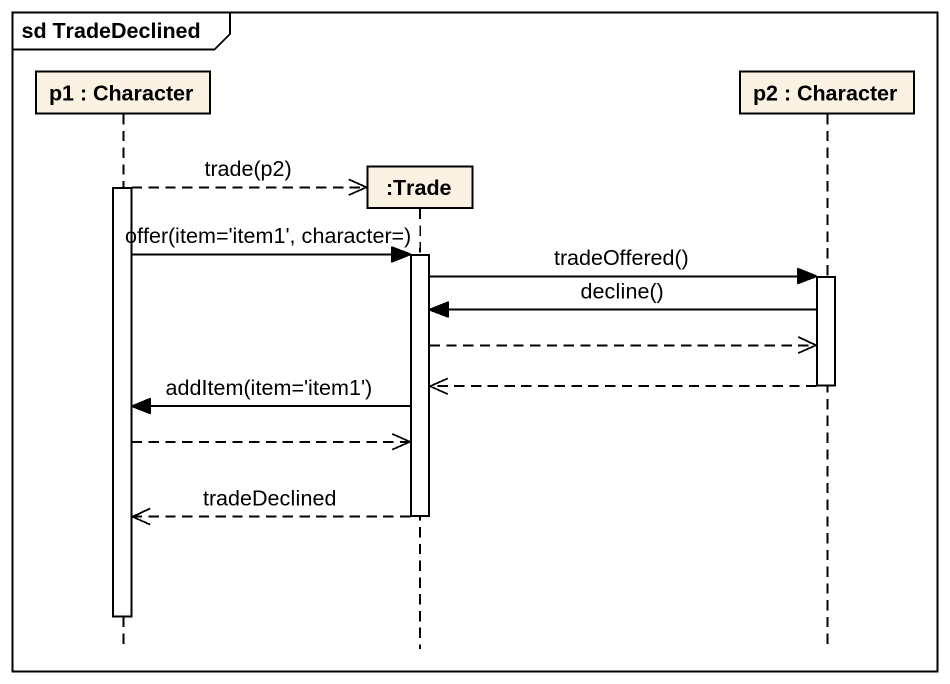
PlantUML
@startuml
mainframe sd TradeDeclined
hide footbox
participant "p1 : Character" as p1
participant ":Trade" as Trade
participant "p2 : Character" as p2

activate p1
p1 -->> Trade ** : trade(p2)
p1 -> Trade : offer(item='item1', character=)
activate Trade
Trade -> p2 : tradeOffered()
activate p2
p2 -> Trade : decline()
Trade -->> p2
p2 -->> Trade
deactivate p2
Trade -> p1 : addItem(item='item1')
p1 -->> Trade
Trade -->> p1 : tradeDeclined
deactivate Trade
deactivate p1
@enduml
